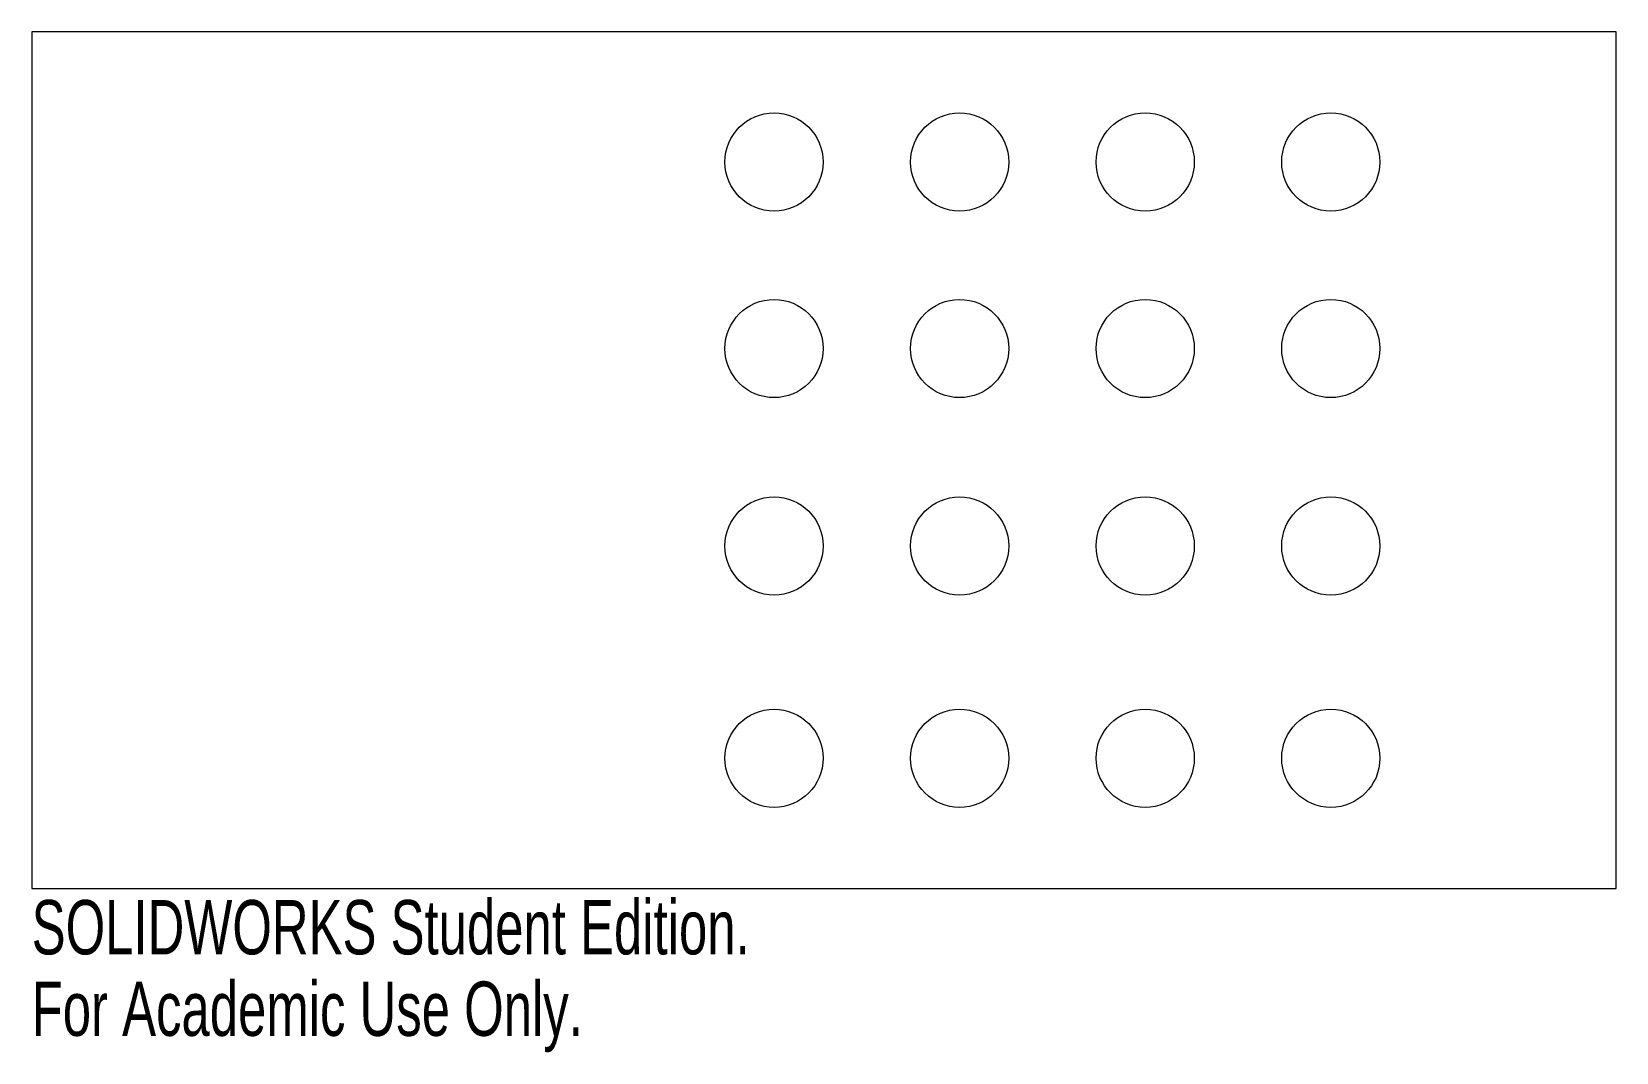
# Model space of a CAD drawing. Header units: inches. Extents: x -3.58 to 1.98, y -2.12 to 1.45.
import ezdxf

# ---------------------------------------------------------------- set-up
doc = ezdxf.new("R2010")
doc.units = ezdxf.units.IN
doc.header["$MEASUREMENT"] = 0
doc.styles.add('SLDTEXTSTYLE0', font='TXT', dxfattribs={"width": 0.7})

msp = doc.modelspace()

# ---------------------------------------------------------------- linework, layer by layer
at = {"color": 7, "linetype": 'Continuous', "lineweight": 15}
for p, q in [((1.975, 1.4549), (-3.575, 1.4549)), ((-3.575, 1.4549), (-3.575, -1.5451)), ((1.975, -1.5451), (1.975, 1.4549)), ((-3.575, -1.5451), (1.975, -1.5451))]:
    msp.add_line(p, q, dxfattribs=at)
for centre in [(-0.975, 0.9987), (-0.325, 0.9987), (0.325, 0.9987), (0.975, 0.9987), (-0.975, 0.3457), (-0.325, 0.3457), (0.325, 0.3457), (0.975, 0.3457), (-0.975, -0.3457), (-0.325, -0.3457), (0.325, -0.3457), (0.975, -0.3457), (-0.975, -1.0888), (-0.325, -1.0888), (0.325, -1.0888), (0.975, -1.0888)]:
    msp.add_circle(centre, 0.1719, dxfattribs=at)

# ---------------------------------------------------------------- texts
at = {"color": 7, "linetype": 'Continuous', "char_height": 0.1903, "attachment_point": 1, "style": 'SLDTEXTSTYLE0'}
for s, insert in [('SOLIDWORKS Student Edition.', (-3.575, -1.5852)), ('For Academic Use Only.', (-3.575, -1.8706))]:
    msp.add_mtext(s, dxfattribs=dict(at, insert=insert))

doc.saveas('drawing.dxf')
